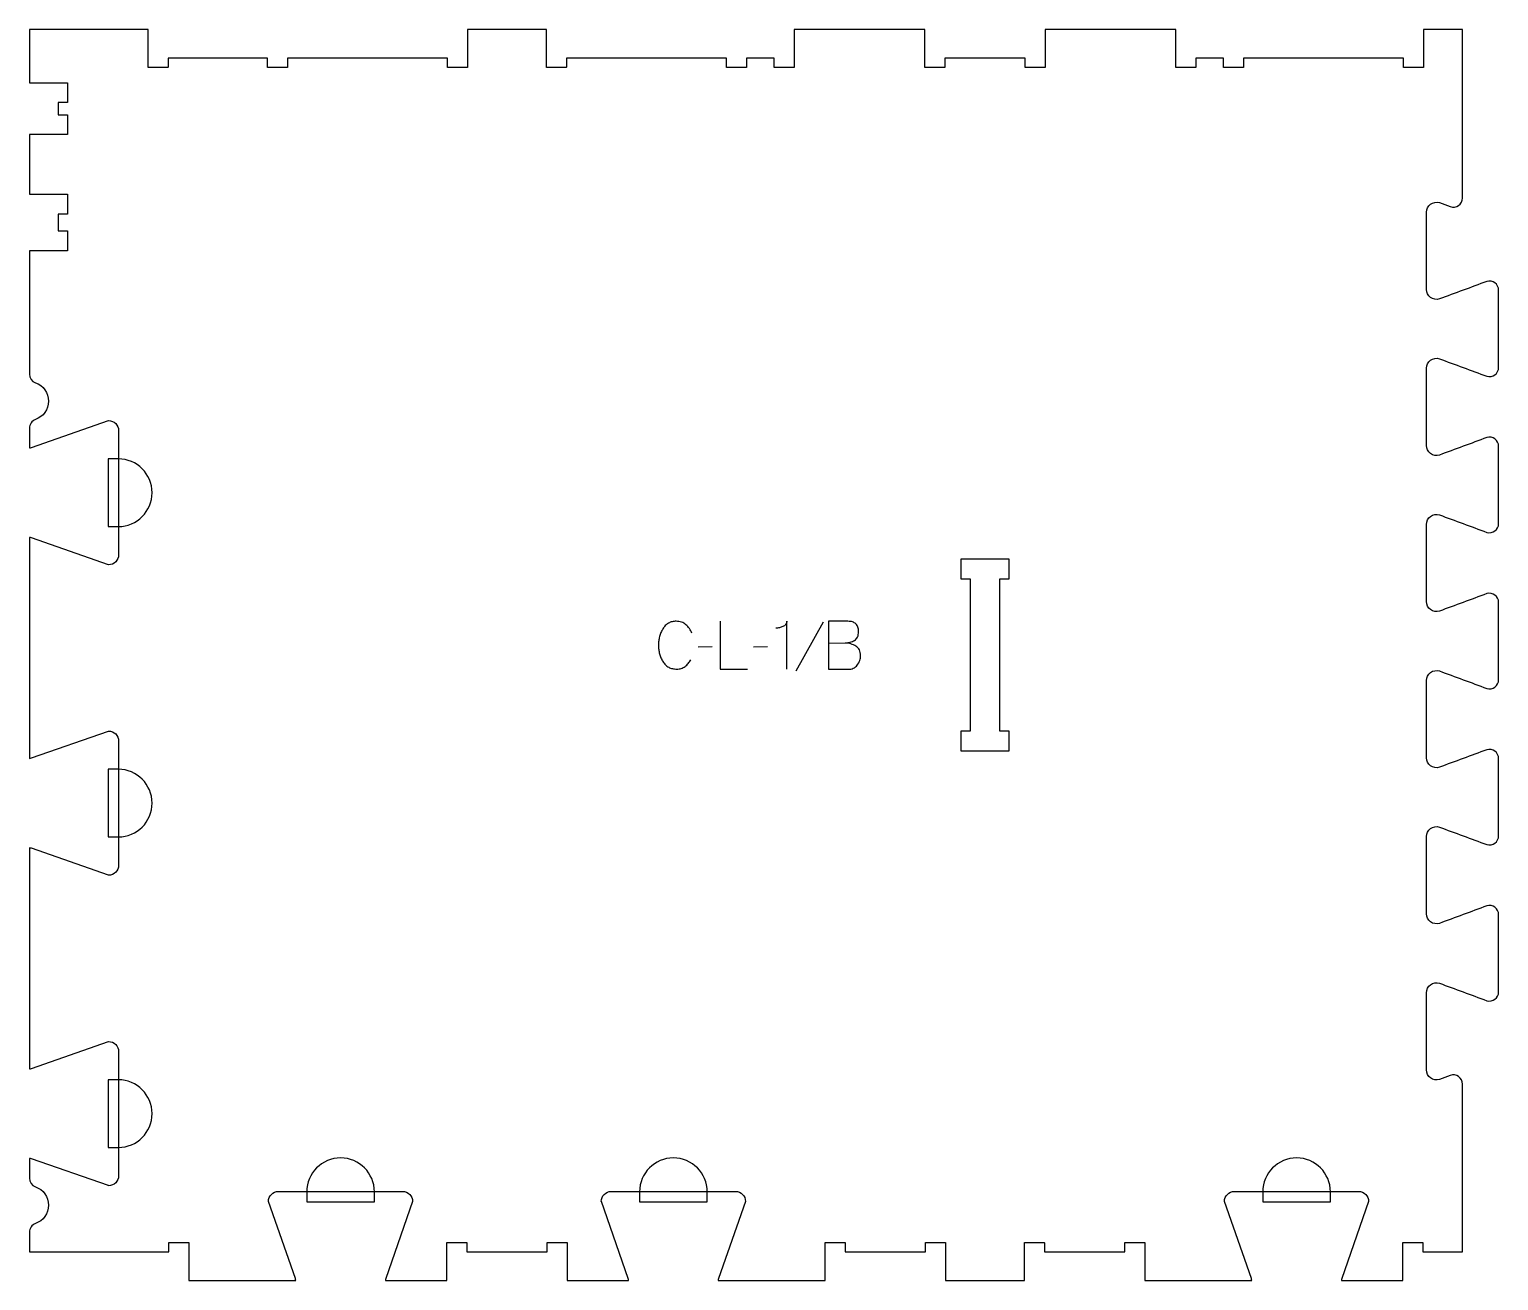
# Model space of a CAD drawing. Extents: x 0 to 922, y 0 to 786.
import ezdxf

# ---------------------------------------------------------------- set-up
doc = ezdxf.new("R2010")
doc.units = 0
for name, color, linetype in [('1_ANYTOOL_1MMDEEP_LABELS_S', 2, 'CONTINUOUS'), ('3_ANYTOOL_CUTTHROUGH_INSID', 4, 'CONTINUOUS'), ('4_ANYTOOL_CUTTHROUGH_OUTSI', 5, 'CONTINUOUS'), ('5_ANYTOOL_HALF_MILL_9MM_IN', 3, 'CONTINUOUS')]:
    doc.layers.add(name, color=color, linetype=linetype)

msp = doc.modelspace()

# ---------------------------------------------------------------- linework, layer by layer
at = {"layer": '1_ANYTOOL_1MMDEEP_LABELS_S'}
for p, q in [((498.171388, 413.431476), (480.985673, 382.660048)), ((428.442816, 397.788619), (419.657102, 397.702905)), ((463.32853, 397.788619), (454.542816, 397.702905))]:
    msp.add_line(p, q, dxfattribs=at)
for points in [[(415.799959, 406.402905, 0.059291), (414.263798, 409.332322, 0.066881), (412.049959, 411.781476, 0.04529), (410.732973, 412.705354, 0.046757), (409.269602, 413.372548, 0.04633), (407.62969, 413.776879, 0.037303), (405.942816, 413.902905, 0.054828), (403.437176, 413.62732, 0.073548), (401.094602, 412.729691, 0.073729), (399.12528, 411.201458, 0.056205), (397.607102, 409.210048, 0.033355), (396.385933, 406.820172, 0.034965), (395.501745, 404.286834, 0.034911), (394.971717, 401.618827, 0.031589), (394.799959, 398.902905, 0.032085), (394.974462, 396.186276, 0.035383), (395.512459, 393.518976, 0.035431), (396.410948, 390.983819, 0.033598), (397.649959, 388.595762, 0.058628), (399.21216, 386.594877, 0.073381), (401.233888, 385.076119, 0.072539), (403.679861, 384.175065, 0.05208), (406.285673, 383.902905, 0.033243), (407.727048, 383.998841, 0.042283), (409.135673, 384.310048, 0.042766), (410.37837, 384.817137, 0.044269), (411.514245, 385.531476, 0.055485), (413.52604, 387.446377, 0.045948), (415.114245, 389.731476)], [(475.457102, 383.902905), (475.457102, 413.945762, -0.057478), (475.193079, 412.852795, -0.075801), (474.65353, 411.872548, -0.075474), (473.838078, 411.088673, -0.055107), (472.842816, 410.538619, -0.039607), (470.700576, 409.839107, -0.05918), (468.471388, 409.574334)], [(501.599959, 400.231476), (512.142816, 400.360048, 0.046847), (515.091519, 400.836496, 0.060102), (517.864245, 401.924334, 0.086388), (518.970947, 402.79446, 0.076384), (519.744602, 403.976119, 0.070405), (520.242071, 405.663869, 0.036531), (520.371388, 407.431476, 0.031885), (520.279767, 408.866734, 0.051083), (519.95353, 410.262726, 0.053001), (519.445243, 411.349285, 0.064647), (518.699959, 412.285048, 0.064346), (517.726668, 413.010613, 0.050037), (516.610673, 413.498441, 0.048317), (515.166117, 413.814723, 0.029756), (513.685673, 413.902905), (501.599959, 413.902905)], [(501.599959, 413.902905), (501.599959, 383.902905), (511.285673, 383.902905), (513.814245, 383.817191, 0.048381), (515.493139, 383.921106, 0.066146), (517.098173, 384.401119, 0.067079), (518.461937, 385.24979, 0.057042), (519.57853, 386.410048, 0.037099), (520.473202, 387.781289, 0.042913), (521.137459, 389.276119, 0.043052), (521.528619, 390.831767, 0.040094), (521.657102, 392.431476, 0.045096), (521.494731, 394.228093, 0.070597), (520.92853, 395.929691, 0.073303), (520.002552, 397.258729, 0.067093), (518.742816, 398.281476, 0.063103), (515.568306, 399.706422, 0.053716), (512.142816, 400.360048)]]:
    msp.add_lwpolyline(points, format="xyb", dxfattribs=at)
msp.add_lwpolyline([(433.585673, 413.902905), (433.585673, 383.902905), (450.685673, 383.902905)], dxfattribs=at)
at = {"layer": '3_ANYTOOL_CUTTHROUGH_INSID'}
msp.add_lwpolyline([(615, 332.5), (615, 345), (609, 345), (609, 440.5), (615, 440.5), (615, 453), (584.5, 453), (584.5, 440.5), (590.5, 440.5), (590.5, 345), (584.5, 345), (584.5, 332.5)], close=True, dxfattribs=at)
at = {"layer": '4_ANYTOOL_CUTTHROUGH_OUTSI'}
msp.add_lwpolyline([(823.402521, 0), (862, 0), (862, 23.75, -0.414214), (862.25, 24), (874.25, 24, -0.414214), (874.5, 23.75), (874.5, 18), (899.5, 18), (899.5, 123.389678, 0.522086), (891.757592, 128.783453), (884.947531, 126.267883, -0.015598), (884.932741, 126.262938, -0.237079), (879.406001, 127.235021, -0.237079), (876.886817, 132.249353), (876.887273, 180.755438, -0.237079), (879.406457, 185.769768, -0.237079), (884.933197, 186.741851, -0.015608), (884.947996, 186.736903, 0.000004), (914.72367, 175.73692, 0.236335), (919.793255, 176.635942, 0.237079), (922.110904, 181.249127), (922.11136, 229.755212, 0.237079), (919.793711, 234.368395, 0.237104), (914.709194, 235.262483, -0.000004), (884.947992, 224.267885, -0.015604), (884.933197, 224.262938, -0.237079), (879.406457, 225.235021, -0.237079), (876.887273, 230.249353), (876.887728, 278.755438, -0.237079), (879.406913, 283.769768, -0.237079), (884.933653, 284.741851, -0.015608), (884.948452, 284.736903, 0.000004), (914.724126, 273.73692, 0.236335), (919.793711, 274.635942, 0.237079), (922.11136, 279.249127), (922.111816, 327.755973, 0.237079), (919.794166, 332.369156, 0.237104), (914.70965, 333.263244, -0.000004), (884.948448, 322.268646, -0.015604), (884.933653, 322.263699, -0.237079), (879.406913, 323.235782, -0.237079), (876.887728, 328.250114), (876.888184, 376.756199, -0.237079), (879.407368, 381.770528, -0.237079), (884.934109, 382.742612, -0.015608), (884.948908, 382.737664, 0.000004), (914.724581, 371.737681, 0.236335), (919.794166, 372.636703, 0.237079), (922.111816, 377.249888), (922.112272, 425.755973, 0.237079), (919.794622, 430.369156, 0.237104), (914.710106, 431.263244, -0.000004), (884.948904, 420.268646, -0.015604), (884.934109, 420.263699, -0.237079), (879.407368, 421.235782, -0.237079), (876.888184, 426.250114), (876.88864, 474.756199, -0.237079), (879.407824, 479.770528, -0.237079), (884.934564, 480.742612, -0.015608), (884.949364, 480.737664, 0.000004), (914.725037, 469.737681, 0.236335), (919.794622, 470.636703, 0.237079), (922.112272, 475.249888), (922.112727, 523.755973, 0.237079), (919.795078, 528.369156, 0.237104), (914.710561, 529.263244, -0.000004), (884.94936, 518.268646, -0.015604), (884.934564, 518.263699, -0.237079), (879.407824, 519.235782, -0.237079), (876.88864, 524.250114), (876.889096, 572.756199, -0.237079), (879.40828, 577.770528, -0.237079), (884.93502, 578.742612, -0.015608), (884.949819, 578.737664, 0.000004), (914.725493, 567.737681, 0.236335), (919.795078, 568.636703, 0.237079), (922.112727, 573.249888), (922.113183, 621.755973, 0.237079), (919.795534, 626.369156, 0.237104), (914.711017, 627.263244, -0.000004), (884.949815, 616.268646, -0.015604), (884.93502, 616.263699, -0.237079), (879.40828, 617.235782, -0.237079), (876.889096, 622.250114), (876.889552, 670.756199, -0.237079), (879.408736, 675.770528, -0.237079), (884.935476, 676.742612, -0.015608), (884.950275, 676.737664), (891.757367, 674.222868, 0.522099), (899.5, 679.61656), (899.5, 785.5), (875, 785.5), (875, 761.75, -0.414214), (874.75, 761.5), (862.75, 761.5, -0.414214), (862.5, 761.75), (862.5, 767.5), (762, 767.5), (762, 761.75, -0.414214), (761.75, 761.5), (749.75, 761.5, -0.414214), (749.5, 761.75), (749.5, 767.5), (732, 767.5), (732, 761.75, -0.414214), (731.75, 761.5), (719.75, 761.5, -0.414214), (719.5, 761.75), (719.5, 785.5), (637.5, 785.5), (637.5, 761.75, -0.414214), (637.25, 761.5), (625.25, 761.5, -0.414214), (625, 761.75), (625, 767.5), (574.5, 767.5), (574.5, 761.75, -0.414214), (574.25, 761.5), (562.25, 761.5, -0.414214), (562, 761.75), (562, 785.5), (480, 785.5), (480, 761.75, -0.414214), (479.75, 761.5), (467.75, 761.5, -0.414214), (467.5, 761.75), (467.5, 767.5), (450, 767.5), (450, 761.75, -0.414214), (449.75, 761.5), (437.75, 761.5, -0.414214), (437.5, 761.75), (437.5, 767.5), (337, 767.5), (337, 761.75, -0.414214), (336.75, 761.5), (324.75, 761.5, -0.414214), (324.5, 761.75), (324.5, 785.5), (275, 785.5), (275, 761.75, -0.414214), (274.75, 761.5), (262.75, 761.5, -0.414214), (262.5, 761.75), (262.5, 767.5), (162, 767.5), (162, 761.75, -0.414214), (161.75, 761.5), (149.75, 761.5, -0.414214), (149.5, 761.75), (149.5, 767.5), (87, 767.5), (87, 761.75, -0.414214), (86.75, 761.5), (74.75, 761.5, -0.414214), (74.5, 761.75), (74.5, 785.5), (0, 785.5), (0, 752), (23.75, 752, -0.414214), (24, 751.75), (24, 739.75, -0.414214), (23.75, 739.5), (18, 739.5), (18, 731.912), (23.75, 731.912, -0.414214), (24, 731.662), (24, 719.662, -0.414214), (23.75, 719.412), (0, 719.412), (0, 682), (23.75, 682, -0.414214), (24, 681.75), (24, 669.75, -0.414214), (23.75, 669.5), (18, 669.5), (18, 659), (23.75, 659, -0.414214), (24, 658.75), (24, 646.75, -0.414214), (23.75, 646.5), (0, 646.5), (0, 569.095563, 0.317837), (3.833333, 563.674411, -0.317837), (12, 552.125, -0.317837), (3.833333, 540.575589, 0.155096), (1.055145, 538.474201, 0.155096), (0, 535.154437), (0, 522.755437, 0.061784), (1.39487, 522.990431), (49.667412, 539.885965, -0.084368), (49.75, 539.9, -0.414214), (56, 533.65), (56, 455.65, -0.414214), (49.75, 449.4, -0.084368), (49.667412, 449.414035), (1.383805, 466.313148, 0.0608), (0, 466.544479), (0, 327.855437, 0.061784), (1.39487, 328.090431), (49.667412, 344.985965, -0.084368), (49.75, 345, -0.414214), (56, 338.75), (56, 260.75, -0.414214), (49.75, 254.5, -0.084368), (49.667412, 254.514035), (1.383805, 271.413148, 0.0608), (0, 271.644479), (0, 132.955437, 0.061784), (1.39487, 133.190431), (49.667412, 150.085965, -0.084368), (49.75, 150.1, -0.414214), (56, 143.85), (56, 65.85, -0.414214), (49.75, 59.6, -0.084368), (49.667412, 59.614035), (1.383805, 76.513148, 0.0608), (0, 76.744479), (0, 64.345563, 0.317837), (3.833333, 58.924411, -0.707107), (3.833333, 35.825589, 0.155096), (1.055145, 33.724201, 0.155096), (0, 30.404437), (0, 18), (87.5, 18), (87.5, 23.75, -0.414214), (87.75, 24), (99.75, 24, -0.414214), (100, 23.75), (100, 0), (167.191479, 0, 0.06141), (166.956569, 1.39487), (150.061035, 49.667412, -0.084368), (150.047, 49.75, -0.414214), (156.297, 56), (234.297, 56, -0.414214), (240.547, 49.75, -0.084368), (240.532965, 49.667412), (223.633852, 1.383805, 0.061178), (223.402437, 0), (262, 0), (262, 23.75, -0.414214), (262.25, 24), (274.25, 24, -0.414214), (274.5, 23.75), (274.5, 18), (325, 18), (325, 23.75, -0.414214), (325.25, 24), (337.25, 24, -0.414214), (337.5, 23.75), (337.5, 0), (376.097479, 0, 0.06141), (375.862569, 1.39487), (358.967035, 49.667412, -0.084368), (358.953, 49.75, -0.414214), (365.203, 56), (443.203, 56, -0.414214), (449.453, 49.75, -0.084368), (449.438965, 49.667412), (432.539852, 1.383805, 0.061178), (432.308437, 0), (499.5, 0), (499.5, 23.75, -0.414214), (499.75, 24), (511.75, 24, -0.414214), (512, 23.75), (512, 18), (562.5, 18), (562.5, 23.75, -0.414214), (562.75, 24), (574.75, 24, -0.414214), (575, 23.75), (575, 0), (624.5, 0), (624.5, 23.75, -0.414214), (624.75, 24), (636.75, 24, -0.414214), (637, 23.75), (637, 18), (687.5, 18), (687.5, 23.75, -0.414214), (687.75, 24), (699.75, 24, -0.414214), (700, 23.75), (700, 0), (767.191563, 0, 0.061784), (766.956569, 1.39487), (750.061035, 49.667412, -0.084368), (750.047, 49.75, -0.414214), (756.297, 56), (834.297, 56, -0.414214), (840.547, 49.75, -0.084368), (840.532965, 49.667412), (823.633852, 1.383805, 0.0608)], format="xyb", close=True, dxfattribs=at)
at = {"layer": '5_ANYTOOL_HALF_MILL_9MM_IN'}
for points in [[(55.5, 473.4), (55.75, 473.4, 1), (55.75, 515.9), (49.5, 515.9), (49.5, 473.4)], [(55.5, 278.5), (55.75, 278.5, 1), (55.75, 321), (49.5, 321), (49.5, 278.5)], [(55.5, 83.6), (55.75, 83.6, 1), (55.75, 126.1), (49.5, 126.1), (49.5, 83.6)], [(216.547, 55.5), (216.547, 55.75, 1), (174.047, 55.75), (174.047, 49.5), (216.547, 49.5)], [(425.453, 55.5), (425.453, 55.75, 1), (382.953, 55.75), (382.953, 49.5), (425.453, 49.5)], [(816.547, 55.75, 1), (774.047, 55.75), (774.047, 49.5), (816.547, 49.5)]]:
    msp.add_lwpolyline(points, format="xyb", close=True, dxfattribs=at)

doc.saveas('drawing.dxf')
